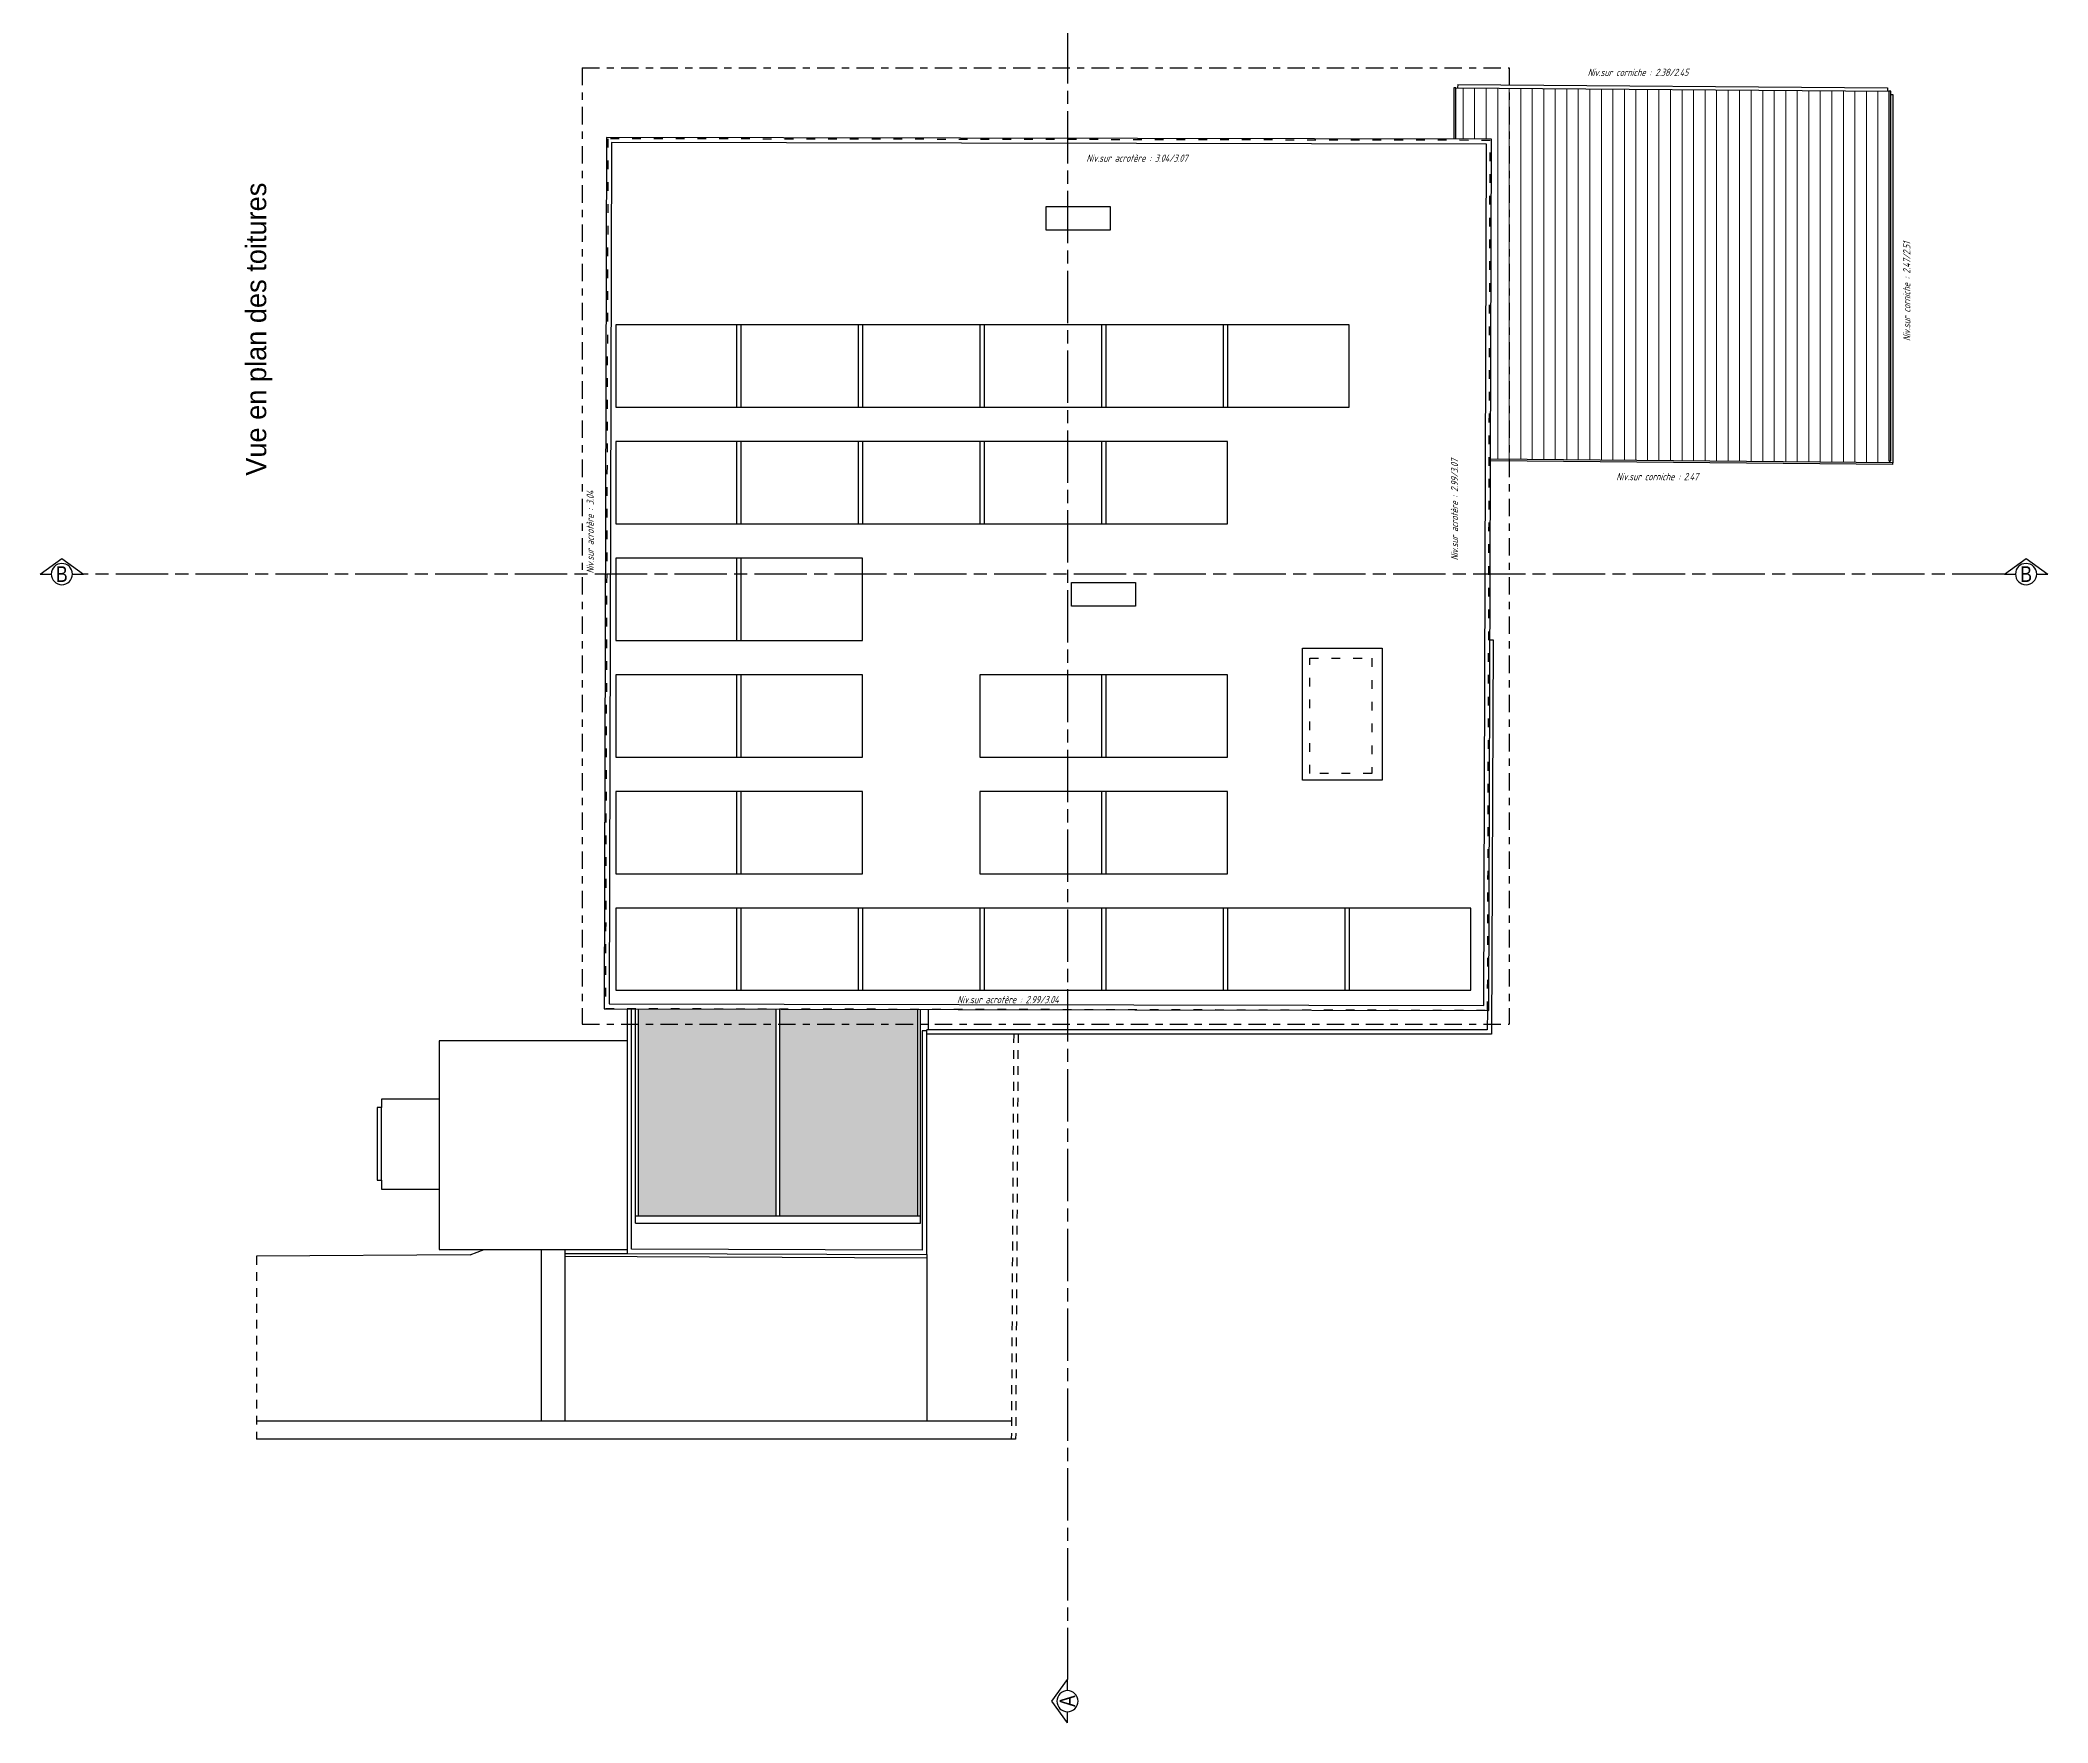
# Model space of a CAD drawing. Header units: metres. Extents: x -173 to 927, y -225 to 260.
# Drawn here: x 604.92 to 632.58, y 1.61 to 24.8 of the extents above; entities that cross this region are included whole.
import ezdxf
from ezdxf.enums import TextEntityAlignment as Align

# ---------------------------------------------------------------- set-up
doc = ezdxf.new("R2010")
doc.units = ezdxf.units.M
doc.header["$LTSCALE"] = 0.01
for name, pattern in [('ACAD_ISO02W100', [15, 12, -3]), ('ACAD_ISO03W100', [30, 12, -18]), ('ACAD_ISO08W100', [36, 24, -3, 6, -3])]:
    doc.linetypes.add(name, pattern=pattern)
for name, color, linetype in [('Bordure bas', 5, 'Continuous'), ('Chassis', 71, 'Continuous'), ('DEP', 170, 'Continuous'), ('Hachure fenêtre', 252, 'Continuous'), ('Niveaux', 2, 'Continuous'), ('panneaux voltaiques', 143, 'Continuous'), ('Revètement', 2, 'Continuous'), ('System Vent', 31, 'Continuous'), ('Texte', 7, 'Continuous'), ('Toiture', 7, 'Continuous'), ('Trait de Coupe', 4, 'ACAD_ISO08W100')]:
    doc.layers.add(name, color=color, linetype=linetype)
doc.layers.add('Hachure toiture', color=252, linetype='Continuous', lineweight=9)
doc.styles.add('Arial', font='arial.ttf')
doc.styles.add('ISO', font='isocp.shx', dxfattribs={"width": 0.8})
doc.styles.add('Legend', font='calibri.ttf')

# ---------------------------------------------------------------- blocks, each defined once
blk = doc.blocks.new('Trait de coupe-fleche')
at = {"layer": 'Trait de Coupe', "linetype": 'Continuous'}
for p, q in [((0, 0.445), (0, 0.598)), ((0.215, 0.299), (0, 0.598)), ((0, 0), (0.215, 0.299)), ((0, 0), (0, 0.153))]:
    blk.add_line(p, q, dxfattribs=at)
blk.add_circle((0, 0.299), 0.146, dxfattribs=at)

msp = doc.modelspace()

# ---------------------------------------------------------------- hatches: boundary and pattern name
at = {"layer": 'Hachure fenêtre'}
h = msp.add_hatch(color=254, dxfattribs=at)
h.dxf.hatch_style = 1
h.set_gradient(color1=(229, 228, 225), one_color=1, tint=1)
h.paths.add_polyline_path([(617.009, 11.44), (615.108, 11.444), (615.108, 8.597), (617.009, 8.597)])
h.paths.add_polyline_path([(615.06, 11.444), (613.16, 11.448), (613.16, 8.597), (615.06, 8.597)])
at = {"layer": 'Hachure toiture'}
h = msp.add_hatch(dxfattribs=at)
h.set_pattern_fill('LINE', color=256, scale=0.05, angle=270)
h.paths.add_polyline_path([(630.389, 24.095), (624.424, 24.141), (624.424, 23.434), (624.914, 23.433), (624.901, 19.024), (630.441, 18.974), (630.441, 24.048), (630.416, 24.048), (630.416, 18.998), (630.389, 18.998)])

# ---------------------------------------------------------------- linework, layer by layer
at = {"layer": 'Bordure bas', "linetype": 'ACAD_ISO02W100'}
for p, q in [((618.331, 11.101), (618.298, 5.517)), ((618.391, 11.101), (618.358, 5.517)), ((618.358, 5.517), (618.298, 5.517))]:
    msp.add_line(p, q, dxfattribs=at)
at = {"layer": 'Bordure bas'}
for points in [[(624.894, 16.531), (624.937, 16.531), (624.916, 11.101), (617.132, 11.101)], [(613.005, 11.448), (613.005, 8.079), (617.132, 8.065), (617.132, 11.147), (617.072, 11.147), (617.072, 8.125), (613.065, 8.139), (613.065, 11.448)], [(624.857, 11.425), (624.856, 11.161), (617.157, 11.161)]]:
    msp.add_lwpolyline(points, dxfattribs=at)
msp.add_lwpolyline([(609.619, 10.087), (609.559, 10.087), (609.559, 9.089), (609.619, 9.089)], close=True, dxfattribs=at)
at = {"layer": 'Chassis'}
for p, q in [((613.12, 8.497), (613.12, 11.448)), ((613.16, 8.597), (613.16, 11.448)), ((615.06, 8.597), (615.06, 11.444)), ((615.108, 8.597), (615.108, 11.444)), ((617.009, 8.597), (617.009, 11.44)), ((617.049, 8.497), (617.049, 11.44)), ((613.12, 8.597), (617.049, 8.597)), ((613.12, 8.497), (617.049, 8.497))]:
    msp.add_line(p, q, dxfattribs=at)
at = {"layer": 'DEP'}
for p, q in [((624.448, 24.183), (624.447, 24.14)), ((624.448, 24.183), (630.37, 24.138)), ((630.37, 24.138), (630.37, 24.096))]:
    msp.add_line(p, q, dxfattribs=at)
at = {"layer": 'panneaux voltaiques'}
for p, q in [((614.51, 20.872), (614.51, 19.738)), ((614.572, 20.872), (614.572, 19.738)), ((616.186, 20.872), (616.186, 19.738)), ((616.248, 20.872), (616.248, 19.738)), ((617.863, 20.872), (617.863, 19.738)), ((617.925, 20.872), (617.925, 19.738)), ((619.539, 20.872), (619.539, 19.738)), ((619.601, 20.872), (619.601, 19.738)), ((621.216, 20.872), (621.216, 19.738)), ((621.278, 20.872), (621.278, 19.738)), ((614.51, 19.265), (614.51, 18.131)), ((614.572, 19.265), (614.572, 18.131)), ((616.186, 19.265), (616.186, 18.131)), ((616.248, 19.265), (616.248, 18.131)), ((617.863, 19.265), (617.863, 18.131)), ((617.925, 19.265), (617.925, 18.131)), ((619.539, 19.265), (619.539, 18.131)), ((619.601, 19.265), (619.601, 18.131)), ((614.51, 17.658), (614.51, 16.524)), ((614.572, 17.658), (614.572, 16.524)), ((614.51, 16.051), (614.51, 14.918)), ((614.572, 16.051), (614.572, 14.918)), ((619.539, 16.051), (619.539, 14.918)), ((619.601, 16.051), (619.601, 14.918)), ((614.51, 14.444), (614.51, 13.311)), ((614.572, 14.444), (614.572, 13.311)), ((619.539, 14.444), (619.539, 13.311)), ((619.601, 14.444), (619.601, 13.311)), ((614.51, 12.837), (614.51, 11.704)), ((614.572, 12.837), (614.572, 11.704)), ((616.186, 12.837), (616.186, 11.704)), ((616.248, 12.837), (616.248, 11.704)), ((617.863, 12.837), (617.863, 11.704)), ((617.925, 12.837), (617.925, 11.704)), ((619.539, 12.837), (619.539, 11.704)), ((619.601, 12.837), (619.601, 11.704)), ((621.216, 12.837), (621.216, 11.704)), ((621.278, 12.837), (621.278, 11.704)), ((622.893, 12.837), (622.893, 11.704)), ((622.954, 12.837), (622.954, 11.704))]:
    msp.add_line(p, q, dxfattribs=at)
for points in [[(622.954, 20.872), (612.849, 20.872), (612.849, 19.738), (622.954, 19.738)], [(621.278, 19.265), (612.849, 19.265), (612.849, 18.131), (621.278, 18.131)], [(617.863, 14.918), (621.278, 14.918), (621.278, 16.051), (617.863, 16.051)], [(617.863, 13.311), (621.278, 13.311), (621.278, 14.444), (617.863, 14.444)], [(624.631, 12.837), (612.849, 12.837), (612.849, 11.704), (624.631, 11.704)]]:
    msp.add_lwpolyline(points, close=True, dxfattribs=at)
for points in [[(616.248, 17.658), (612.849, 17.658), (612.849, 16.524), (616.248, 16.524), (616.248, 17.658)], [(616.248, 16.051), (612.849, 16.051), (612.849, 14.918), (616.248, 14.918), (616.248, 16.051)], [(616.248, 14.444), (612.849, 14.444), (612.849, 13.311), (616.248, 13.311), (616.248, 14.444)]]:
    msp.add_lwpolyline(points, dxfattribs=at)
at = {"layer": 'Revètement'}
for p, q in [((617.157, 11.159), (617.157, 11.44)), ((617.132, 11.147), (617.132, 11.159)), ((617.157, 11.159), (617.132, 11.159)), ((613.005, 11.006), (610.414, 11.006)), ((610.414, 11.006), (610.414, 8.134)), ((610.414, 10.203), (609.619, 10.203)), ((609.619, 10.203), (609.619, 10.087)), ((609.619, 9.089), (609.619, 8.964)), ((609.619, 8.964), (610.414, 8.964)), ((610.841, 8.06), (607.901, 8.042)), ((610.414, 8.134), (613.005, 8.134)), ((610.841, 8.06), (611.037, 8.134)), ((611.823, 8.134), (611.823, 5.769)), ((612.147, 8.134), (612.147, 5.769)), ((613.005, 8.075), (612.147, 8.075)), ((617.132, 8.011), (612.147, 8.036)), ((613.005, 8.079), (613.005, 8.075)), ((617.132, 8.065), (617.132, 5.769)), ((618.3, 5.769), (607.901, 5.769)), ((618.298, 5.517), (607.901, 5.517))]:
    msp.add_line(p, q, dxfattribs=at)
at = {"layer": 'Revètement', "linetype": 'ACAD_ISO02W100'}
msp.add_line((607.901, 8.042), (607.901, 5.517), dxfattribs=at)
at = {"layer": 'System Vent'}
for points in [[(618.777, 22.506), (619.658, 22.506), (619.658, 22.177), (618.777, 22.177)], [(619.126, 17.325), (620.007, 17.325), (620.007, 16.996), (619.126, 16.996)]]:
    msp.add_lwpolyline(points, close=True, dxfattribs=at)
at = {"layer": 'Toiture'}
for p, q in [((624.424, 24.141), (630.389, 24.095)), ((630.416, 24.048), (630.441, 24.048)), ((630.441, 24.048), (630.441, 18.974)), ((612.722, 23.457), (612.687, 11.449)), ((624.914, 23.433), (612.722, 23.457)), ((612.792, 23.387), (612.757, 11.519)), ((624.844, 23.364), (612.792, 23.387)), ((624.809, 11.495), (624.844, 23.364)), ((624.879, 11.425), (624.914, 23.433)), ((630.441, 18.974), (624.901, 19.024)), ((630.441, 18.949), (624.901, 18.999)), ((630.441, 18.949), (630.441, 18.974)), ((612.687, 11.449), (624.879, 11.425)), ((612.757, 11.519), (624.809, 11.495))]:
    msp.add_line(p, q, dxfattribs=at)
msp.add_lwpolyline([(624.424, 23.434), (624.424, 24.141), (624.396, 24.141), (624.396, 23.435)], dxfattribs=at)
for points in [[(630.416, 24.095), (630.389, 24.095), (630.389, 18.998), (630.416, 18.998)], [(623.406, 14.598), (622.308, 14.598), (622.308, 16.418), (623.406, 16.418)]]:
    msp.add_lwpolyline(points, close=True, dxfattribs=at)
at = {"layer": 'Toiture', "linetype": 'ACAD_ISO03W100'}
for points in [[(612.741, 23.438), (612.706, 11.454), (624.86, 11.43), (624.895, 23.415)], [(623.267, 14.69), (622.41, 14.69), (622.41, 16.279), (623.267, 16.279)]]:
    msp.add_lwpolyline(points, close=True, dxfattribs=at)
at = {"layer": 'Trait de Coupe', "ltscale": 3}
for p, q in [((619.072, 29.318), (619.072, 2.209)), ((631.98, 17.439), (605.516, 17.439))]:
    msp.add_line(p, q, dxfattribs=at)
at = {"layer": 'Trait de Coupe', "color": 8}
for p, q in [((612.384, 24.416), (612.384, 11.237)), ((612.384, 24.416), (625.157, 24.416)), ((625.157, 24.416), (625.157, 11.237)), ((612.384, 11.237), (625.157, 11.237))]:
    msp.add_line(p, q, dxfattribs=at)

# ---------------------------------------------------------------- block references
at = {"layer": 'Trait de Coupe', "xscale": -1, "rotation": 270}
for p in [(604.918, 17.439), (631.98, 17.439)]:
    msp.add_blockref('Trait de coupe-fleche', p, dxfattribs=at)
at = {"layer": 'Trait de Coupe', "xscale": -1}
msp.add_blockref('Trait de coupe-fleche', (619.072, 1.61), dxfattribs=at)

# ---------------------------------------------------------------- texts
at = {"layer": 'Niveaux', "style": 'ISO', "oblique": 18, "width": 0.8}
for s, p in [('Niv.sur corniche : 2.38/2.45', (626.931, 24.352)), ('Niv.sur acrotère : 3.04/3.07', (620.028, 23.17)), ('Niv.sur corniche : 2.47', (627.196, 18.782)), ('Niv.sur acrotère : 2.99/3.04', (618.25, 11.576))]:
    msp.add_text(s, height=0.1, dxfattribs=at).set_placement(p, align=Align.MIDDLE_CENTER)
for s, p in [('Niv.sur corniche : 2.47/2.51', (630.634, 21.332)), ('Niv.sur acrotère : 2.99/3.07', (624.404, 18.326)), ('Niv.sur acrotère : 3.04', (612.496, 18.017))]:
    msp.add_text(s, height=0.1, rotation=90, dxfattribs=at).set_placement(p, align=Align.MIDDLE_CENTER)
at = {"layer": 'Texte', "insert": (607.935, 18.794), "char_height": 0.28, "attachment_point": 4, "rotation": 90, "style": 'Legend'}
msp.add_mtext_dynamic_manual_height_columns('{\\fBankGothic Lt BT|b0|i0|c0|p34;Vue en plan des toitures}', width=9.86889, gutter_width=12.5, heights=[0.181], dxfattribs=at)
at = {"layer": 'Trait de Coupe', "style": 'Arial', "width": 0.8}
for p in [(605.217, 17.439), (632.28, 17.439)]:
    msp.add_text('B', height=0.216, dxfattribs=at).set_placement(p, align=Align.MIDDLE_CENTER)
msp.add_text('A', height=0.216, rotation=90, dxfattribs=at).set_placement((619.072, 1.91), align=Align.MIDDLE_CENTER)

doc.saveas('drawing.dxf')
